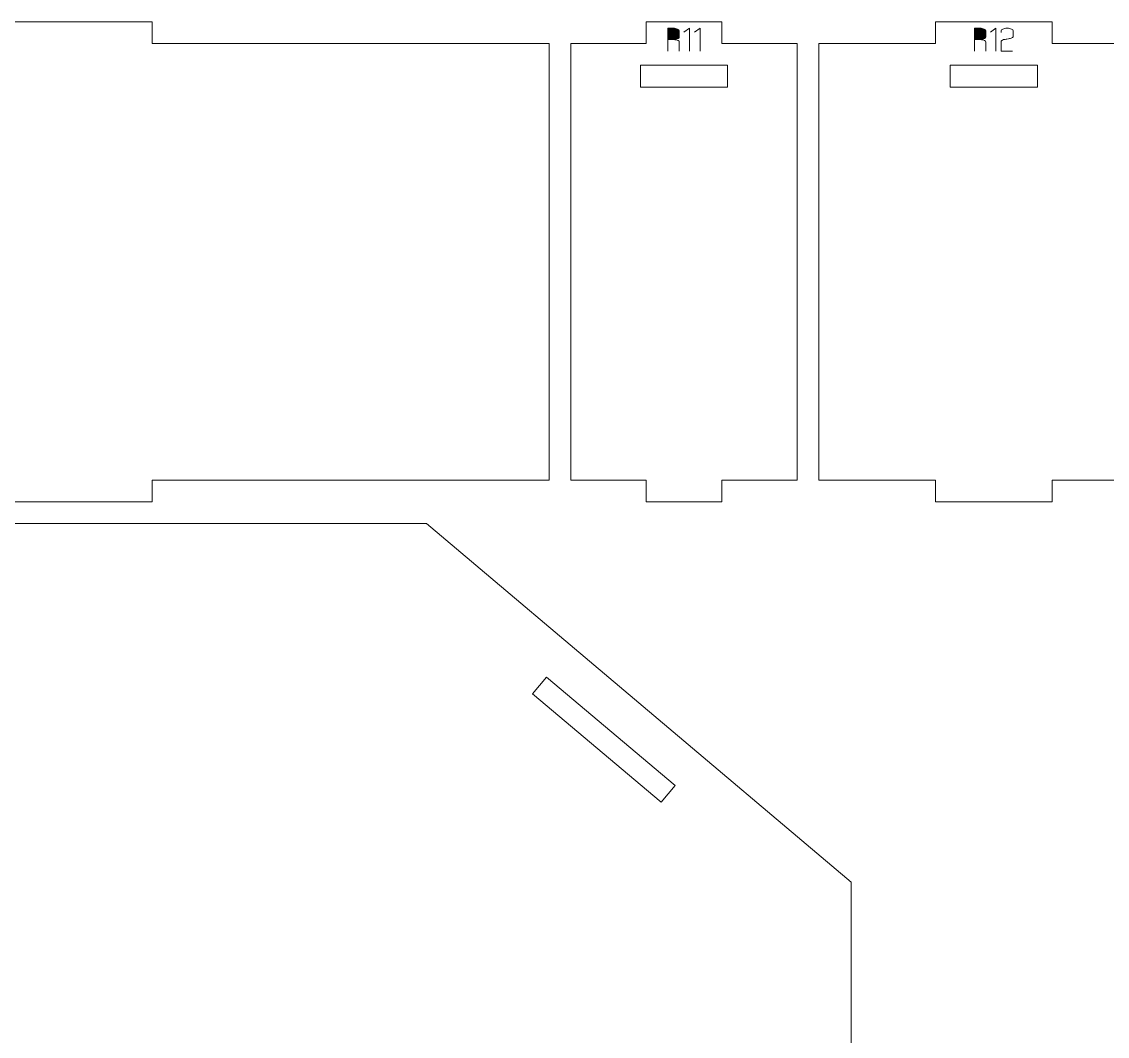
# Model space of a CAD drawing. Header units: centimetres. Extents: x -250 to 250, y -508 to 508.
# Drawn here: x 89.89 to 104.81, y 52.23 to 66.18 of the extents above; entities that cross this region are included whole.
import ezdxf

# ---------------------------------------------------------------- set-up
doc = ezdxf.new("R2010")
doc.units = ezdxf.units.CM
doc.header["$MEASUREMENT"] = 0
doc.layers.add('Capa 1', color=7, linetype='Continuous')

msp = doc.modelspace()

# ---------------------------------------------------------------- hatches: boundary and pattern name
at = {"layer": 'Capa 1', "true_color": 0x3e4095}
h = msp.add_hatch(color=175, dxfattribs=at)
edge = h.paths.add_edge_path()
edge.add_spline(control_points=[(98.84097, 65.93568), (98.87338, 65.93782), (98.89524, 65.94202), (98.90655, 65.94829), (98.91787, 65.95456), (98.92352, 65.96167), (98.92352, 65.96962), (98.92352, 65.96962), (98.92352, 66.05538), (98.92352, 66.05538), (98.92352, 66.06516), (98.9155, 66.07349), (98.89945, 66.08037), (98.88339, 66.08725), (98.8639, 66.09069), (98.84097, 66.09069), (98.84097, 66.09069), (98.76622, 66.09069), (98.76622, 66.09069), (98.76622, 66.09069), (98.76622, 65.93568), (98.76622, 65.93568), (98.76622, 65.93568), (98.84097, 65.93568), (98.84097, 65.93568)], knot_values=[0, 0, 0, 0, 0.125, 0.125, 0.125, 0.25, 0.25, 0.25, 0.375, 0.375, 0.375, 0.5, 0.5, 0.5, 0.625, 0.625, 0.625, 0.75, 0.75, 0.75, 0.875, 0.875, 0.875, 1, 1, 1, 1], degree=3, periodic=1)
h = msp.add_hatch(color=175, dxfattribs=at)
edge = h.paths.add_edge_path()
edge.add_spline(control_points=[(98.76622, 65.77425), (98.76622, 65.77425), (98.76622, 66.09069), (98.76622, 66.09069), (98.76622, 66.09069), (98.84097, 66.09069), (98.84097, 66.09069), (98.8639, 66.09069), (98.88339, 66.08725), (98.89945, 66.08037), (98.9155, 66.07349), (98.92352, 66.06516), (98.92352, 66.05538), (98.92352, 66.05538), (98.92352, 65.96962), (98.92352, 65.96962), (98.92352, 65.96167), (98.91787, 65.95456), (98.90655, 65.94829), (98.89524, 65.94202), (98.87338, 65.93782), (98.84097, 65.93568), (98.87338, 65.93354), (98.89524, 65.92934), (98.90655, 65.92307), (98.91787, 65.9168), (98.92352, 65.90969), (98.92352, 65.90174), (98.92352, 65.90174), (98.92352, 65.77425), (98.92352, 65.77425), (98.92352, 65.77425), (98.92352, 65.90174), (98.92352, 65.90174), (98.92352, 65.90969), (98.91787, 65.9168), (98.90655, 65.92307), (98.89524, 65.92934), (98.87338, 65.93354), (98.84097, 65.93568), (98.84097, 65.93568), (98.76622, 65.93568), (98.76622, 65.93568), (98.76622, 65.93568), (98.76622, 65.77425), (98.76622, 65.77425)], knot_values=[0, 0, 0, 0, 0.06666667, 0.06666667, 0.06666667, 0.13333333, 0.13333333, 0.13333333, 0.2, 0.2, 0.2, 0.26666667, 0.26666667, 0.26666667, 0.33333333, 0.33333333, 0.33333333, 0.4, 0.4, 0.4, 0.46666667, 0.46666667, 0.46666667, 0.53333333, 0.53333333, 0.53333333, 0.6, 0.6, 0.6, 0.66666667, 0.66666667, 0.66666667, 0.73333333, 0.73333333, 0.73333333, 0.8, 0.8, 0.8, 0.86666667, 0.86666667, 0.86666667, 0.93333333, 0.93333333, 0.93333333, 1, 1, 1, 1], degree=3, periodic=1)
h = msp.add_hatch(color=175, dxfattribs=at)
edge = h.paths.add_edge_path()
edge.add_spline(control_points=[(99.06248, 66.09115), (99.06248, 66.09115), (98.98635, 66.03841), (98.98635, 66.03841), (98.98635, 66.03841), (99.06248, 66.09115), (99.06248, 66.09115), (99.06248, 66.09115), (99.06248, 65.77425), (99.06248, 65.77425), (99.06248, 65.77425), (99.06248, 66.09115), (99.06248, 66.09115)], knot_values=[0, 0, 0, 0, 0.25, 0.25, 0.25, 0.5, 0.5, 0.5, 0.75, 0.75, 0.75, 1, 1, 1, 1], degree=3, periodic=1)
h = msp.add_hatch(color=175, dxfattribs=at)
edge = h.paths.add_edge_path()
edge.add_spline(control_points=[(99.20924, 66.09115), (99.20924, 66.09115), (99.13311, 66.03841), (99.13311, 66.03841), (99.13311, 66.03841), (99.20924, 66.09115), (99.20924, 66.09115), (99.20924, 66.09115), (99.20924, 65.77425), (99.20924, 65.77425), (99.20924, 65.77425), (99.20924, 66.09115), (99.20924, 66.09115)], knot_values=[0, 0, 0, 0, 0.25, 0.25, 0.25, 0.5, 0.5, 0.5, 0.75, 0.75, 0.75, 1, 1, 1, 1], degree=3, periodic=1)
h = msp.add_hatch(color=175, dxfattribs=at)
edge = h.paths.add_edge_path()
edge.add_spline(control_points=[(103.05428, 65.93568), (103.08669, 65.93782), (103.10855, 65.94202), (103.11986, 65.94829), (103.13118, 65.95456), (103.13683, 65.96167), (103.13683, 65.96962), (103.13683, 65.96962), (103.13683, 66.05538), (103.13683, 66.05538), (103.13683, 66.06516), (103.12881, 66.07349), (103.11276, 66.08037), (103.0967, 66.08725), (103.07721, 66.09069), (103.05428, 66.09069), (103.05428, 66.09069), (102.97953, 66.09069), (102.97953, 66.09069), (102.97953, 66.09069), (102.97953, 65.93568), (102.97953, 65.93568), (102.97953, 65.93568), (103.05428, 65.93568), (103.05428, 65.93568)], knot_values=[0, 0, 0, 0, 0.125, 0.125, 0.125, 0.25, 0.25, 0.25, 0.375, 0.375, 0.375, 0.5, 0.5, 0.5, 0.625, 0.625, 0.625, 0.75, 0.75, 0.75, 0.875, 0.875, 0.875, 1, 1, 1, 1], degree=3, periodic=1)
h = msp.add_hatch(color=175, dxfattribs=at)
edge = h.paths.add_edge_path()
edge.add_spline(control_points=[(102.97953, 65.77425), (102.97953, 65.77425), (102.97953, 66.09069), (102.97953, 66.09069), (102.97953, 66.09069), (103.05428, 66.09069), (103.05428, 66.09069), (103.07721, 66.09069), (103.0967, 66.08725), (103.11276, 66.08037), (103.12881, 66.07349), (103.13683, 66.06516), (103.13683, 66.05538), (103.13683, 66.05538), (103.13683, 65.96962), (103.13683, 65.96962), (103.13683, 65.96167), (103.13118, 65.95456), (103.11986, 65.94829), (103.10855, 65.94202), (103.08669, 65.93782), (103.05428, 65.93568), (103.08669, 65.93354), (103.10855, 65.92934), (103.11986, 65.92307), (103.13118, 65.9168), (103.13683, 65.90969), (103.13683, 65.90174), (103.13683, 65.90174), (103.13683, 65.77425), (103.13683, 65.77425), (103.13683, 65.77425), (103.13683, 65.90174), (103.13683, 65.90174), (103.13683, 65.90969), (103.13118, 65.9168), (103.11986, 65.92307), (103.10855, 65.92934), (103.08669, 65.93354), (103.05428, 65.93568), (103.05428, 65.93568), (102.97953, 65.93568), (102.97953, 65.93568), (102.97953, 65.93568), (102.97953, 65.77425), (102.97953, 65.77425)], knot_values=[0, 0, 0, 0, 0.06666667, 0.06666667, 0.06666667, 0.13333333, 0.13333333, 0.13333333, 0.2, 0.2, 0.2, 0.26666667, 0.26666667, 0.26666667, 0.33333333, 0.33333333, 0.33333333, 0.4, 0.4, 0.4, 0.46666667, 0.46666667, 0.46666667, 0.53333333, 0.53333333, 0.53333333, 0.6, 0.6, 0.6, 0.66666667, 0.66666667, 0.66666667, 0.73333333, 0.73333333, 0.73333333, 0.8, 0.8, 0.8, 0.86666667, 0.86666667, 0.86666667, 0.93333333, 0.93333333, 0.93333333, 1, 1, 1, 1], degree=3, periodic=1)
h = msp.add_hatch(color=175, dxfattribs=at)
edge = h.paths.add_edge_path()
edge.add_spline(control_points=[(103.27579, 66.09115), (103.27579, 66.09115), (103.19966, 66.03841), (103.19966, 66.03841), (103.19966, 66.03841), (103.27579, 66.09115), (103.27579, 66.09115), (103.27579, 66.09115), (103.27579, 65.77425), (103.27579, 65.77425), (103.27579, 65.77425), (103.27579, 66.09115), (103.27579, 66.09115)], knot_values=[0, 0, 0, 0, 0.25, 0.25, 0.25, 0.5, 0.5, 0.5, 0.75, 0.75, 0.75, 1, 1, 1, 1], degree=3, periodic=1)
h = msp.add_hatch(color=175, dxfattribs=at)
edge = h.paths.add_edge_path()
edge.add_spline(control_points=[(103.34596, 65.77425), (103.34596, 65.77425), (103.34596, 65.90679), (103.34596, 65.90679), (103.34688, 65.91871), (103.35773, 65.92788), (103.37852, 65.9343), (103.38708, 65.93492), (103.39526, 65.93591), (103.40306, 65.93729), (103.41085, 65.93866), (103.41873, 65.94011), (103.42668, 65.94164), (103.44135, 65.94409), (103.45259, 65.94608), (103.46038, 65.9476), (103.46818, 65.94913), (103.47575, 65.95112), (103.48309, 65.95357), (103.50204, 65.9606), (103.51152, 65.96962), (103.51152, 65.98062), (103.51152, 65.98062), (103.51152, 66.05538), (103.51152, 66.05538), (103.51152, 66.06516), (103.50365, 66.07349), (103.4879, 66.08037), (103.47216, 66.08725), (103.45251, 66.09069), (103.42897, 66.09069), (103.40543, 66.09069), (103.38578, 66.08725), (103.37004, 66.08037), (103.35429, 66.07349), (103.34642, 66.06516), (103.34642, 66.05538), (103.34642, 66.05538), (103.34642, 66.03291), (103.34642, 66.03291), (103.34642, 66.03291), (103.34642, 66.05538), (103.34642, 66.05538), (103.34642, 66.06516), (103.35429, 66.07349), (103.37004, 66.08037), (103.38578, 66.08725), (103.40543, 66.09069), (103.42897, 66.09069), (103.45251, 66.09069), (103.47216, 66.08725), (103.4879, 66.08037), (103.50365, 66.07349), (103.51152, 66.06516), (103.51152, 66.05538), (103.51152, 66.05538), (103.51152, 65.98062), (103.51152, 65.98062), (103.51152, 65.96962), (103.50204, 65.9606), (103.48309, 65.95357), (103.47575, 65.95112), (103.46818, 65.94913), (103.46038, 65.9476), (103.45259, 65.94608), (103.44135, 65.94409), (103.42668, 65.94164), (103.41873, 65.94011), (103.41085, 65.93866), (103.40306, 65.93729), (103.39526, 65.93591), (103.38708, 65.93492), (103.37852, 65.9343), (103.35773, 65.92788), (103.34688, 65.91871), (103.34596, 65.90679), (103.34596, 65.90679), (103.34596, 65.77425), (103.34596, 65.77425), (103.34596, 65.77425), (103.50281, 65.77425), (103.50281, 65.77425), (103.50281, 65.77425), (103.34596, 65.77425), (103.34596, 65.77425)], knot_values=[0, 0, 0, 0, 0.03571429, 0.03571429, 0.03571429, 0.07142857, 0.07142857, 0.07142857, 0.10714286, 0.10714286, 0.10714286, 0.14285714, 0.14285714, 0.14285714, 0.17857143, 0.17857143, 0.17857143, 0.21428571, 0.21428571, 0.21428571, 0.25, 0.25, 0.25, 0.28571429, 0.28571429, 0.28571429, 0.32142857, 0.32142857, 0.32142857, 0.35714286, 0.35714286, 0.35714286, 0.39285714, 0.39285714, 0.39285714, 0.42857143, 0.42857143, 0.42857143, 0.46428571, 0.46428571, 0.46428571, 0.5, 0.5, 0.5, 0.53571429, 0.53571429, 0.53571429, 0.57142857, 0.57142857, 0.57142857, 0.60714286, 0.60714286, 0.60714286, 0.64285714, 0.64285714, 0.64285714, 0.67857143, 0.67857143, 0.67857143, 0.71428571, 0.71428571, 0.71428571, 0.75, 0.75, 0.75, 0.78571429, 0.78571429, 0.78571429, 0.82142857, 0.82142857, 0.82142857, 0.85714286, 0.85714286, 0.85714286, 0.89285714, 0.89285714, 0.89285714, 0.92857143, 0.92857143, 0.92857143, 0.96428571, 0.96428571, 0.96428571, 1, 1, 1, 1], degree=3, periodic=1)

# ---------------------------------------------------------------- linework, layer by layer
at = {"layer": 'Capa 1', "color": 240, "lineweight": 20}
for points, knots in [([(80.7703, 65.88065), (80.7703, 65.88065), (80.7703, 59.88065), (80.7703, 59.88065), (80.7703, 59.88065), (86.22493, 59.88065), (86.22493, 59.88065), (86.22493, 59.88065), (86.22493, 59.58065), (86.22493, 59.58065), (86.22493, 59.58065), (91.67957, 59.58065), (91.67957, 59.58065), (91.67957, 59.58065), (91.67957, 59.88065), (91.67957, 59.88065), (91.67957, 59.88065), (97.13421, 59.88065), (97.13421, 59.88065), (97.13421, 59.88065), (97.13421, 65.88065), (97.13421, 65.88065), (97.13421, 65.88065), (91.67957, 65.88065), (91.67957, 65.88065), (91.67957, 65.88065), (91.67957, 66.18065), (91.67957, 66.18065), (91.67957, 66.18065), (86.22493, 66.18065), (86.22493, 66.18065), (86.22493, 66.18065), (86.22493, 65.88065), (86.22493, 65.88065), (86.22493, 65.88065), (80.7703, 65.88065), (80.7703, 65.88065)], [0, 0, 0, 0, 0.08333333, 0.08333333, 0.08333333, 0.16666667, 0.16666667, 0.16666667, 0.25, 0.25, 0.25, 0.33333333, 0.33333333, 0.33333333, 0.41666667, 0.41666667, 0.41666667, 0.5, 0.5, 0.5, 0.58333333, 0.58333333, 0.58333333, 0.66666667, 0.66666667, 0.66666667, 0.75, 0.75, 0.75, 0.83333333, 0.83333333, 0.83333333, 0.91666667, 0.91666667, 0.91666667, 1, 1, 1, 1]), ([(97.43421, 65.88065), (97.43421, 65.88065), (97.43421, 59.88065), (97.43421, 59.88065), (97.43421, 59.88065), (98.46988, 59.88065), (98.46988, 59.88065), (98.46988, 59.88065), (98.46988, 59.58065), (98.46988, 59.58065), (98.46988, 59.58065), (99.50556, 59.58065), (99.50556, 59.58065), (99.50556, 59.58065), (99.50556, 59.88065), (99.50556, 59.88065), (99.50556, 59.88065), (100.54124, 59.88065), (100.54124, 59.88065), (100.54124, 59.88065), (100.54124, 65.88065), (100.54124, 65.88065), (100.54124, 65.88065), (99.50556, 65.88065), (99.50556, 65.88065), (99.50556, 65.88065), (99.50556, 66.18065), (99.50556, 66.18065), (99.50556, 66.18065), (98.46988, 66.18065), (98.46988, 66.18065), (98.46988, 66.18065), (98.46988, 65.88065), (98.46988, 65.88065), (98.46988, 65.88065), (97.43421, 65.88065), (97.43421, 65.88065)], [0, 0, 0, 0, 0.08333333, 0.08333333, 0.08333333, 0.16666667, 0.16666667, 0.16666667, 0.25, 0.25, 0.25, 0.33333333, 0.33333333, 0.33333333, 0.41666667, 0.41666667, 0.41666667, 0.5, 0.5, 0.5, 0.58333333, 0.58333333, 0.58333333, 0.66666667, 0.66666667, 0.66666667, 0.75, 0.75, 0.75, 0.83333333, 0.83333333, 0.83333333, 0.91666667, 0.91666667, 0.91666667, 1, 1, 1, 1]), ([(100.84124, 65.88065), (100.84124, 65.88065), (100.84124, 59.88065), (100.84124, 59.88065), (100.84124, 59.88065), (102.44409, 59.88065), (102.44409, 59.88065), (102.44409, 59.88065), (102.44409, 59.58065), (102.44409, 59.58065), (102.44409, 59.58065), (104.04695, 59.58065), (104.04695, 59.58065), (104.04695, 59.58065), (104.04695, 59.88065), (104.04695, 59.88065), (104.04695, 59.88065), (105.64981, 59.88065), (105.64981, 59.88065), (105.64981, 59.88065), (105.64981, 65.88065), (105.64981, 65.88065), (105.64981, 65.88065), (104.04695, 65.88065), (104.04695, 65.88065), (104.04695, 65.88065), (104.04695, 66.18065), (104.04695, 66.18065), (104.04695, 66.18065), (102.44409, 66.18065), (102.44409, 66.18065), (102.44409, 66.18065), (102.44409, 65.88065), (102.44409, 65.88065), (102.44409, 65.88065), (100.84124, 65.88065), (100.84124, 65.88065)], [0, 0, 0, 0, 0.08333333, 0.08333333, 0.08333333, 0.16666667, 0.16666667, 0.16666667, 0.25, 0.25, 0.25, 0.33333333, 0.33333333, 0.33333333, 0.41666667, 0.41666667, 0.41666667, 0.5, 0.5, 0.5, 0.58333333, 0.58333333, 0.58333333, 0.66666667, 0.66666667, 0.66666667, 0.75, 0.75, 0.75, 0.83333333, 0.83333333, 0.83333333, 0.91666667, 0.91666667, 0.91666667, 1, 1, 1, 1]), ([(98.38773, 65.28106), (98.38773, 65.28106), (99.58773, 65.28106), (99.58773, 65.28106), (99.58773, 65.28106), (99.58773, 65.58106), (99.58773, 65.58106), (99.58773, 65.58106), (98.38773, 65.58106), (98.38773, 65.58106), (98.38773, 65.58106), (98.38773, 65.28106), (98.38773, 65.28106)], [0, 0, 0, 0, 0.25, 0.25, 0.25, 0.5, 0.5, 0.5, 0.75, 0.75, 0.75, 1, 1, 1, 1]), ([(102.64553, 65.28106), (102.64553, 65.28106), (103.84553, 65.28106), (103.84553, 65.28106), (103.84553, 65.28106), (103.84553, 65.58106), (103.84553, 65.58106), (103.84553, 65.58106), (102.64553, 65.58106), (102.64553, 65.58106), (102.64553, 65.58106), (102.64553, 65.28106), (102.64553, 65.28106)], [0, 0, 0, 0, 0.25, 0.25, 0.25, 0.5, 0.5, 0.5, 0.75, 0.75, 0.75, 1, 1, 1, 1])]:
    msp.add_open_spline(points, degree=3, knots=knots, dxfattribs=at)
at = {"layer": 'Capa 1', "color": 114, "lineweight": 9}
for points, knots in [([(98.84097, 65.93568), (98.87338, 65.93782), (98.89524, 65.94202), (98.90655, 65.94829), (98.91787, 65.95456), (98.92352, 65.96167), (98.92352, 65.96962), (98.92352, 65.96962), (98.92352, 66.05538), (98.92352, 66.05538), (98.92352, 66.06516), (98.9155, 66.07349), (98.89945, 66.08037), (98.88339, 66.08725), (98.8639, 66.09069), (98.84097, 66.09069), (98.84097, 66.09069), (98.76622, 66.09069), (98.76622, 66.09069), (98.76622, 66.09069), (98.76622, 65.93568), (98.76622, 65.93568), (98.76622, 65.93568), (98.84097, 65.93568), (98.84097, 65.93568)], [0, 0, 0, 0, 0.125, 0.125, 0.125, 0.25, 0.25, 0.25, 0.375, 0.375, 0.375, 0.5, 0.5, 0.5, 0.625, 0.625, 0.625, 0.75, 0.75, 0.75, 0.875, 0.875, 0.875, 1, 1, 1, 1]), ([(98.76622, 65.77425), (98.76622, 65.77425), (98.76622, 66.09069), (98.76622, 66.09069), (98.76622, 66.09069), (98.84097, 66.09069), (98.84097, 66.09069), (98.8639, 66.09069), (98.88339, 66.08725), (98.89945, 66.08037), (98.9155, 66.07349), (98.92352, 66.06516), (98.92352, 66.05538), (98.92352, 66.05538), (98.92352, 65.96962), (98.92352, 65.96962), (98.92352, 65.96167), (98.91787, 65.95456), (98.90655, 65.94829), (98.89524, 65.94202), (98.87338, 65.93782), (98.84097, 65.93568), (98.87338, 65.93354), (98.89524, 65.92934), (98.90655, 65.92307), (98.91787, 65.9168), (98.92352, 65.90969), (98.92352, 65.90174), (98.92352, 65.90174), (98.92352, 65.77425), (98.92352, 65.77425), (98.92352, 65.77425), (98.92352, 65.90174), (98.92352, 65.90174), (98.92352, 65.90969), (98.91787, 65.9168), (98.90655, 65.92307), (98.89524, 65.92934), (98.87338, 65.93354), (98.84097, 65.93568), (98.84097, 65.93568), (98.76622, 65.93568), (98.76622, 65.93568), (98.76622, 65.93568), (98.76622, 65.77425), (98.76622, 65.77425)], [0, 0, 0, 0, 0.06666667, 0.06666667, 0.06666667, 0.13333333, 0.13333333, 0.13333333, 0.2, 0.2, 0.2, 0.26666667, 0.26666667, 0.26666667, 0.33333333, 0.33333333, 0.33333333, 0.4, 0.4, 0.4, 0.46666667, 0.46666667, 0.46666667, 0.53333333, 0.53333333, 0.53333333, 0.6, 0.6, 0.6, 0.66666667, 0.66666667, 0.66666667, 0.73333333, 0.73333333, 0.73333333, 0.8, 0.8, 0.8, 0.86666667, 0.86666667, 0.86666667, 0.93333333, 0.93333333, 0.93333333, 1, 1, 1, 1]), ([(99.06248, 66.09115), (99.06248, 66.09115), (98.98635, 66.03841), (98.98635, 66.03841), (98.98635, 66.03841), (99.06248, 66.09115), (99.06248, 66.09115), (99.06248, 66.09115), (99.06248, 65.77425), (99.06248, 65.77425), (99.06248, 65.77425), (99.06248, 66.09115), (99.06248, 66.09115)], [0, 0, 0, 0, 0.25, 0.25, 0.25, 0.5, 0.5, 0.5, 0.75, 0.75, 0.75, 1, 1, 1, 1]), ([(99.20924, 66.09115), (99.20924, 66.09115), (99.13311, 66.03841), (99.13311, 66.03841), (99.13311, 66.03841), (99.20924, 66.09115), (99.20924, 66.09115), (99.20924, 66.09115), (99.20924, 65.77425), (99.20924, 65.77425), (99.20924, 65.77425), (99.20924, 66.09115), (99.20924, 66.09115)], [0, 0, 0, 0, 0.25, 0.25, 0.25, 0.5, 0.5, 0.5, 0.75, 0.75, 0.75, 1, 1, 1, 1]), ([(103.05428, 65.93568), (103.08669, 65.93782), (103.10855, 65.94202), (103.11986, 65.94829), (103.13118, 65.95456), (103.13683, 65.96167), (103.13683, 65.96962), (103.13683, 65.96962), (103.13683, 66.05538), (103.13683, 66.05538), (103.13683, 66.06516), (103.12881, 66.07349), (103.11276, 66.08037), (103.0967, 66.08725), (103.07721, 66.09069), (103.05428, 66.09069), (103.05428, 66.09069), (102.97953, 66.09069), (102.97953, 66.09069), (102.97953, 66.09069), (102.97953, 65.93568), (102.97953, 65.93568), (102.97953, 65.93568), (103.05428, 65.93568), (103.05428, 65.93568)], [0, 0, 0, 0, 0.125, 0.125, 0.125, 0.25, 0.25, 0.25, 0.375, 0.375, 0.375, 0.5, 0.5, 0.5, 0.625, 0.625, 0.625, 0.75, 0.75, 0.75, 0.875, 0.875, 0.875, 1, 1, 1, 1]), ([(102.97953, 65.77425), (102.97953, 65.77425), (102.97953, 66.09069), (102.97953, 66.09069), (102.97953, 66.09069), (103.05428, 66.09069), (103.05428, 66.09069), (103.07721, 66.09069), (103.0967, 66.08725), (103.11276, 66.08037), (103.12881, 66.07349), (103.13683, 66.06516), (103.13683, 66.05538), (103.13683, 66.05538), (103.13683, 65.96962), (103.13683, 65.96962), (103.13683, 65.96167), (103.13118, 65.95456), (103.11986, 65.94829), (103.10855, 65.94202), (103.08669, 65.93782), (103.05428, 65.93568), (103.08669, 65.93354), (103.10855, 65.92934), (103.11986, 65.92307), (103.13118, 65.9168), (103.13683, 65.90969), (103.13683, 65.90174), (103.13683, 65.90174), (103.13683, 65.77425), (103.13683, 65.77425), (103.13683, 65.77425), (103.13683, 65.90174), (103.13683, 65.90174), (103.13683, 65.90969), (103.13118, 65.9168), (103.11986, 65.92307), (103.10855, 65.92934), (103.08669, 65.93354), (103.05428, 65.93568), (103.05428, 65.93568), (102.97953, 65.93568), (102.97953, 65.93568), (102.97953, 65.93568), (102.97953, 65.77425), (102.97953, 65.77425)], [0, 0, 0, 0, 0.06666667, 0.06666667, 0.06666667, 0.13333333, 0.13333333, 0.13333333, 0.2, 0.2, 0.2, 0.26666667, 0.26666667, 0.26666667, 0.33333333, 0.33333333, 0.33333333, 0.4, 0.4, 0.4, 0.46666667, 0.46666667, 0.46666667, 0.53333333, 0.53333333, 0.53333333, 0.6, 0.6, 0.6, 0.66666667, 0.66666667, 0.66666667, 0.73333333, 0.73333333, 0.73333333, 0.8, 0.8, 0.8, 0.86666667, 0.86666667, 0.86666667, 0.93333333, 0.93333333, 0.93333333, 1, 1, 1, 1]), ([(103.27579, 66.09115), (103.27579, 66.09115), (103.19966, 66.03841), (103.19966, 66.03841), (103.19966, 66.03841), (103.27579, 66.09115), (103.27579, 66.09115), (103.27579, 66.09115), (103.27579, 65.77425), (103.27579, 65.77425), (103.27579, 65.77425), (103.27579, 66.09115), (103.27579, 66.09115)], [0, 0, 0, 0, 0.25, 0.25, 0.25, 0.5, 0.5, 0.5, 0.75, 0.75, 0.75, 1, 1, 1, 1]), ([(103.34596, 65.77425), (103.34596, 65.77425), (103.34596, 65.90679), (103.34596, 65.90679), (103.34688, 65.91871), (103.35773, 65.92788), (103.37852, 65.9343), (103.38708, 65.93492), (103.39526, 65.93591), (103.40306, 65.93729), (103.41085, 65.93866), (103.41873, 65.94011), (103.42668, 65.94164), (103.44135, 65.94409), (103.45259, 65.94608), (103.46038, 65.9476), (103.46818, 65.94913), (103.47575, 65.95112), (103.48309, 65.95357), (103.50204, 65.9606), (103.51152, 65.96962), (103.51152, 65.98062), (103.51152, 65.98062), (103.51152, 66.05538), (103.51152, 66.05538), (103.51152, 66.06516), (103.50365, 66.07349), (103.4879, 66.08037), (103.47216, 66.08725), (103.45251, 66.09069), (103.42897, 66.09069), (103.40543, 66.09069), (103.38578, 66.08725), (103.37004, 66.08037), (103.35429, 66.07349), (103.34642, 66.06516), (103.34642, 66.05538), (103.34642, 66.05538), (103.34642, 66.03291), (103.34642, 66.03291), (103.34642, 66.03291), (103.34642, 66.05538), (103.34642, 66.05538), (103.34642, 66.06516), (103.35429, 66.07349), (103.37004, 66.08037), (103.38578, 66.08725), (103.40543, 66.09069), (103.42897, 66.09069), (103.45251, 66.09069), (103.47216, 66.08725), (103.4879, 66.08037), (103.50365, 66.07349), (103.51152, 66.06516), (103.51152, 66.05538), (103.51152, 66.05538), (103.51152, 65.98062), (103.51152, 65.98062), (103.51152, 65.96962), (103.50204, 65.9606), (103.48309, 65.95357), (103.47575, 65.95112), (103.46818, 65.94913), (103.46038, 65.9476), (103.45259, 65.94608), (103.44135, 65.94409), (103.42668, 65.94164), (103.41873, 65.94011), (103.41085, 65.93866), (103.40306, 65.93729), (103.39526, 65.93591), (103.38708, 65.93492), (103.37852, 65.9343), (103.35773, 65.92788), (103.34688, 65.91871), (103.34596, 65.90679), (103.34596, 65.90679), (103.34596, 65.77425), (103.34596, 65.77425), (103.34596, 65.77425), (103.50281, 65.77425), (103.50281, 65.77425), (103.50281, 65.77425), (103.34596, 65.77425), (103.34596, 65.77425)], [0, 0, 0, 0, 0.03571429, 0.03571429, 0.03571429, 0.07142857, 0.07142857, 0.07142857, 0.10714286, 0.10714286, 0.10714286, 0.14285714, 0.14285714, 0.14285714, 0.17857143, 0.17857143, 0.17857143, 0.21428571, 0.21428571, 0.21428571, 0.25, 0.25, 0.25, 0.28571429, 0.28571429, 0.28571429, 0.32142857, 0.32142857, 0.32142857, 0.35714286, 0.35714286, 0.35714286, 0.39285714, 0.39285714, 0.39285714, 0.42857143, 0.42857143, 0.42857143, 0.46428571, 0.46428571, 0.46428571, 0.5, 0.5, 0.5, 0.53571429, 0.53571429, 0.53571429, 0.57142857, 0.57142857, 0.57142857, 0.60714286, 0.60714286, 0.60714286, 0.64285714, 0.64285714, 0.64285714, 0.67857143, 0.67857143, 0.67857143, 0.71428571, 0.71428571, 0.71428571, 0.75, 0.75, 0.75, 0.78571429, 0.78571429, 0.78571429, 0.82142857, 0.82142857, 0.82142857, 0.85714286, 0.85714286, 0.85714286, 0.89285714, 0.89285714, 0.89285714, 0.92857143, 0.92857143, 0.92857143, 0.96428571, 0.96428571, 0.96428571, 1, 1, 1, 1])]:
    msp.add_open_spline(points, degree=3, knots=knots, dxfattribs=at)
at = {"layer": 'Capa 1', "color": 240, "lineweight": 9}
for points, knots in [([(102.58327, 29.28071), (102.58327, 29.28071), (94.19712, 29.28071), (94.19712, 29.28071), (94.19712, 29.28071), (87.45362, 40.82247), (87.45362, 40.82247), (87.45362, 40.82247), (85.21224, 40.82247), (85.21224, 40.82247), (85.21224, 40.82247), (85.20579, 36.45648), (85.20579, 36.45648), (85.20579, 36.45648), (88.49108, 35.59193), (88.49108, 35.59193), (88.49108, 35.59193), (88.49108, 29.28071), (88.49108, 29.28071), (88.49108, 29.28071), (72.97238, 29.28071), (72.97238, 29.28071), (72.97238, 29.28071), (72.97238, 35.59193), (72.97238, 35.59193), (72.97238, 35.59193), (76.25768, 36.45648), (76.25768, 36.45648), (76.25768, 36.45648), (76.25768, 51.80227), (76.25768, 51.80227), (76.25768, 51.80227), (72.97238, 52.66683), (72.97238, 52.66683), (72.97238, 52.66683), (72.97238, 59.28065), (72.97238, 59.28065), (72.97238, 59.28065), (95.45072, 59.28065), (95.45072, 59.28065), (95.45072, 59.28065), (101.28645, 54.3527), (101.28645, 54.3527), (101.28645, 54.3527), (101.28645, 45.31814), (101.28645, 45.31814), (101.28645, 45.31814), (97.00692, 41.68702), (97.00692, 41.68702), (97.00692, 41.68702), (100.29221, 36.45648), (100.29221, 36.45648), (100.29221, 36.45648), (102.58327, 36.02421), (102.58327, 36.02421), (102.58327, 36.02421), (102.58327, 29.28071), (102.58327, 29.28071)], [0, 0, 0, 0, 0.05263158, 0.05263158, 0.05263158, 0.10526316, 0.10526316, 0.10526316, 0.15789474, 0.15789474, 0.15789474, 0.21052632, 0.21052632, 0.21052632, 0.26315789, 0.26315789, 0.26315789, 0.31578947, 0.31578947, 0.31578947, 0.36842105, 0.36842105, 0.36842105, 0.42105263, 0.42105263, 0.42105263, 0.47368421, 0.47368421, 0.47368421, 0.52631579, 0.52631579, 0.52631579, 0.57894737, 0.57894737, 0.57894737, 0.63157895, 0.63157895, 0.63157895, 0.68421053, 0.68421053, 0.68421053, 0.73684211, 0.73684211, 0.73684211, 0.78947368, 0.78947368, 0.78947368, 0.84210526, 0.84210526, 0.84210526, 0.89473684, 0.89473684, 0.89473684, 0.94736842, 0.94736842, 0.94736842, 1, 1, 1, 1]), ([(96.90623, 56.94096), (96.90623, 56.94096), (98.67207, 55.4498), (98.67207, 55.4498), (98.67207, 55.4498), (98.86563, 55.67901), (98.86563, 55.67901), (98.86563, 55.67901), (97.09978, 57.17017), (97.09978, 57.17017), (97.09978, 57.17017), (96.90623, 56.94096), (96.90623, 56.94096)], [0, 0, 0, 0, 0.25, 0.25, 0.25, 0.5, 0.5, 0.5, 0.75, 0.75, 0.75, 1, 1, 1, 1])]:
    msp.add_open_spline(points, degree=3, knots=knots, dxfattribs=at)

doc.saveas('drawing.dxf')
